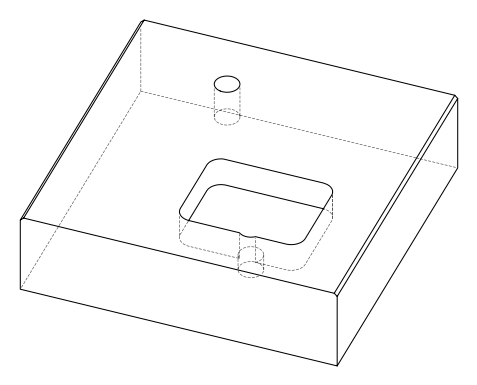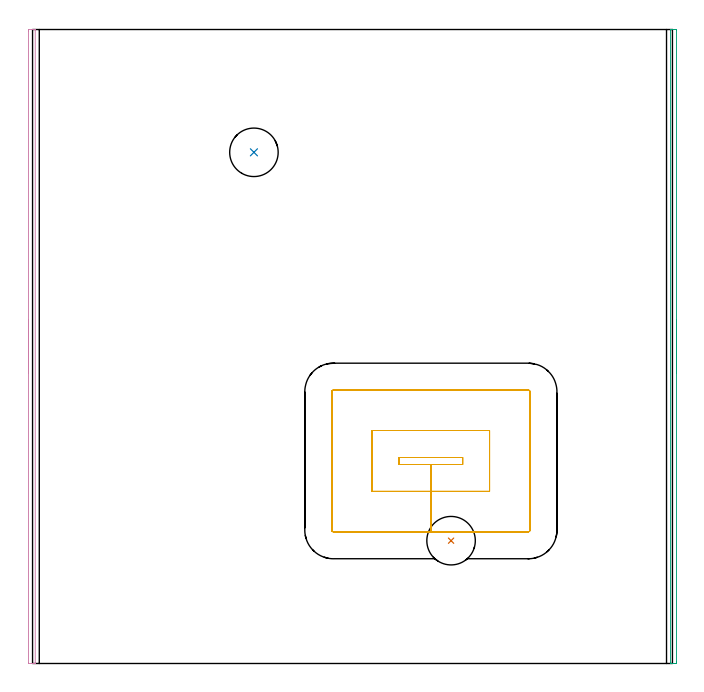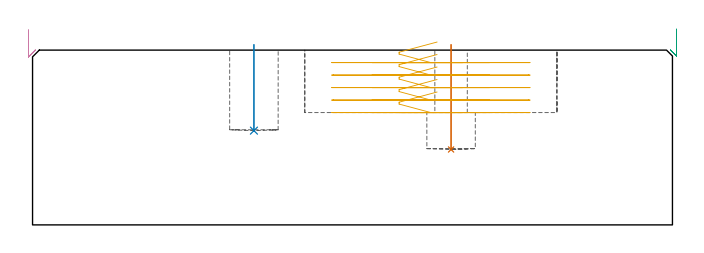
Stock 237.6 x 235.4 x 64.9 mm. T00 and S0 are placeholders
(PLAN: 5 operations, 2 tool changes, 9.6 min)
(1 INDEXABLE_INSERT_DRILL_BLIND_HOLE_FROM_SOLID | STEP1POCKET | NXT0302_007 | 0.16 min | 9330 mm3)
(2 INDEXABLE_INSERT_DRILL_BLIND_HOLE_FROM_SOLID_1 | STEP1POCKET_1 | NXT0302_007 | 0.13 min | 7550 mm3)
(3 AREA_MILL | FG_CHAMFER_SURFACE | UGT0205_001 | 2.03 min | 569 mm3)
(4 AREA_MILL_1 | FG_CHAMFER_SURFACE_1 | UGT0205_001 | 2.04 min | 735 mm3)
(5 MILL_RECTANGULAR_POCKET | POCKET_RECTANGULAR_STRAIGHT | UGT0201_136 | Follow Part, ap 5, ae 75% | 5.23 min | 149968 mm3)
(TOOL NXT0302_007 | Index. Insert Drill 18mm [880-D1800L25-05] | D18 PA176 FL90 Z2)
(TOOL UGT0205_001 | Chamfer Mill 20 x 3 x 45 deg. | D20 FL50 Z2)
(TOOL UGT0201_136 | Carbide End Mill 20.0 | D20 FL30 Z4)
(OP 1 INDEXABLE_INSERT_DRILL_BLIND_HOLE_FROM_SOLID)
G17 G21 G94 G90
T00 M6
G54
G17 G0 G90 X155.4 Y45.6 S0 M3
G43 Z74.9 H1
G94 G81 G98 Z28. F250. R66.9
G80
M5
M2
(OP 2 INDEXABLE_INSERT_DRILL_BLIND_HOLE_FROM_SOLID_1)
G17 G21 G94 G90
T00 M6
G54
G17 G0 G90 X82.2 Y189.8 S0 M3
G43 Z74.9 H1
G94 G81 G98 Z35. F250. R66.9
G80
M5
M2
(OP 3 AREA_MILL)
G17 G21 G94 G90
T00 M6
G54
G17 G0 G90 X239.1 Y127.7 S1061 M3
G43 Z74.9 H0
Z72.7
G94 G1 Y127.662 Z71.828 F250.
Y127.548 Z70.964
Y127.359 Z70.112
Y127.097 Z69.28
Y126.763 Z68.474
Y126.36 Z67.7
Y125.891 Z66.964
Y125.36 Z66.272
Y124.771 Z65.629
Y124.128 Z65.04
Y123.436 Z64.509
Y122.7 Z64.04
Y121.926 Z63.637
Y121.12 Z63.303
Y120.288 Z63.041
Y119.436 Z62.852
Y118.572 Z62.738
Y117.7 Z62.7
Y0.623
X239.099 Y0.297 Z62.701
X239.095 Y0.058 Z62.703
X239.091 Y0.005 Z62.705
X238.866 Y0. Z62.93
X238.342 Z63.454
X238. Z63.794
X237.085 Z64.715
X236.992 Z64.8
X236.94 Z64.851
X236.903 Y0.009 Z64.888
X236.9 Y0.176 Z64.9
Y235.224
X236.903 Y235.39 Z64.888
X236.939 Y235.396 Z64.852
X236.992 Y235.399 Z64.8
X237.085 Y235.4 Z64.715
X237.317 Z64.483
X238. Z63.794
X238.342 Z63.454
X238.866 Y235.397 Z62.93
X239.091 Y235.395 Z62.705
X239.095 Y235.342 Z62.703
X239.1 Y235.103 Z62.7
Y117.7
Y116.828 Z62.738
Y115.963 Z62.852
Y115.112 Z63.041
Y114.28 Z63.303
Y113.474 Z63.637
Y112.7 Z64.04
Y111.964 Z64.508
Y111.272 Z65.04
Y110.629 Z65.629
Y110.04 Z66.272
Y109.508 Z66.964
Y109.04 Z67.7
Y108.637 Z68.474
Y108.303 Z69.28
Y108.041 Z70.112
Y107.852 Z70.964
Y107.738 Z71.828
Y107.7 Z72.7
G0 Z74.9
M5
M2
(OP 4 AREA_MILL_1)
G17 G21 G94 G90
T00 M6
G54
G17 G0 G90 X-1.5 Y107.7 S1061 M3
G43 Z74.9 H0
Z72.4
G94 G1 Y107.738 Z71.528 F250.
Y107.852 Z70.664
Y108.041 Z69.812
Y108.303 Z68.98
Y108.637 Z68.174
Y109.04 Z67.4
Y109.508 Z66.664
Y110.04 Z65.972
Y110.629 Z65.329
Y111.272 Z64.74
Y111.964 Z64.208
Y112.7 Z63.74
Y113.474 Z63.337
Y114.28 Z63.003
Y115.112 Z62.741
Y115.964 Z62.552
Y116.828 Z62.438
Y117.7 Z62.4
Y234.777
X-1.498 Y235.034 Z62.402
X-1.491 Y235.397 Z62.405
X-1.471 Y235.4 Z62.426
X-0.25 Z63.645
X0.441 Z64.341
X0.705 Z64.604
X0.854 Y235.398 Z64.746
X0.997 Y235.39 Z64.888
X1. Y235.224 Z64.9
Y0.176
X0.997 Y0.01 Z64.888
X0.854 Y0.002 Z64.746
X0.705 Y0. Z64.604
X0.441 Z64.341
X-0.25 Z63.645
X-1.471 Z62.426
X-1.491 Y0.003 Z62.405
X-1.5 Y0.367 Z62.4
Y117.7
Y118.572 Z62.438
Y119.436 Z62.552
Y120.288 Z62.741
Y121.12 Z63.003
Y121.926 Z63.337
Y122.7 Z63.74
Y123.436 Z64.208
Y124.128 Z64.74
Y124.771 Z65.329
Y125.36 Z65.972
Y125.892 Z66.664
Y126.36 Z67.4
Y126.763 Z68.174
Y127.097 Z68.98
Y127.359 Z69.812
Y127.548 Z70.664
Y127.662 Z71.528
Y127.7 Z72.4
G0 Z74.9
M5
M2
(OP 5 MILL_RECTANGULAR_POCKET)
G17 G21 G94 G90
T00 M6
G54
G17 G0 G90 X150.213 Y76.5 S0 M3
G43 Z74.9 H0
Z67.9
G94 G1 X136.1 Z64.118 F250.
Y73.9 Z63.422
X147.9 Z60.26
X159.7 F500.
Y76.5
X136.1
Y73.9
X147.9
Y63.9
X169.7
Y86.5
X126.1
Y63.9
X147.9
Y48.9
X184.1
G3 X184.7 Y49.5 R0.6
G1 Y100.9
G3 X184.1 Y101.5 R0.6
G1 X111.7
G3 X111.1 Y100.9 R0.6
G1 Y49.5
G3 X111.7 Y48.9 R0.6
G1 X147.9
X148.9
G0 X150.213 Y76.5 Z63.26
G1 X136.1 Z59.478 F250.
Y73.9 Z58.782
X147.9 Z55.62
X159.7 F500.
Y76.5
X136.1
Y73.9
X147.9
Y63.9
X169.7
Y86.5
X126.1
Y63.9
X147.9
Y48.9
X184.1
G3 X184.7 Y49.5 R0.6
G1 Y100.9
G3 X184.1 Y101.5 R0.6
G1 X111.7
G3 X111.1 Y100.9 R0.6
G1 Y49.5
G3 X111.7 Y48.9 R0.6
G1 X147.9
X148.9
G0 X150.213 Y76.5 Z58.62
G1 X136.1 Z54.838 F250.
Y73.9 Z54.142
X147.9 Z50.98
X159.7 F500.
Y76.5
X136.1
Y73.9
X147.9
Y63.9
X169.7
Y86.5
X126.1
Y63.9
X147.9
Y48.9
X184.1
G3 X184.7 Y49.5 R0.6
G1 Y100.9
G3 X184.1 Y101.5 R0.6
G1 X111.7
G3 X111.1 Y100.9 R0.6
G1 Y49.5
G3 X111.7 Y48.9 R0.6
G1 X147.9
X148.9
G0 X150.213 Y76.5 Z53.98
G1 X136.1 Z50.198 F250.
Y73.9 Z49.502
X147.9 Z46.34
X159.7 F500.
Y76.5
X136.1
Y73.9
X147.9
Y63.9
X169.7
Y86.5
X126.1
Y63.9
X147.9
Y48.9
X184.1
G3 X184.7 Y49.5 R0.6
G1 Y100.9
G3 X184.1 Y101.5 R0.6
G1 X111.7
G3 X111.1 Y100.9 R0.6
G1 Y49.5
G3 X111.7 Y48.9 R0.6
G1 X147.9
X148.9
G0 X150.213 Y76.5 Z49.34
G1 X136.1 Z45.558 F250.
Y73.9 Z44.862
X147.9 Z41.7
X159.7 F500.
Y76.5
X136.1
Y73.9
X147.9
Y63.9
X169.7
Y86.5
X126.1
Y63.9
X147.9
Y48.9
X184.1
G3 X184.7 Y49.5 R0.6
G1 Y100.9
G3 X184.1 Y101.5 R0.6
G1 X111.7
G3 X111.1 Y100.9 R0.6
G1 Y49.5
G3 X111.7 Y48.9 R0.6
G1 X147.9
X148.9
G0 Z74.9
M5
M2
